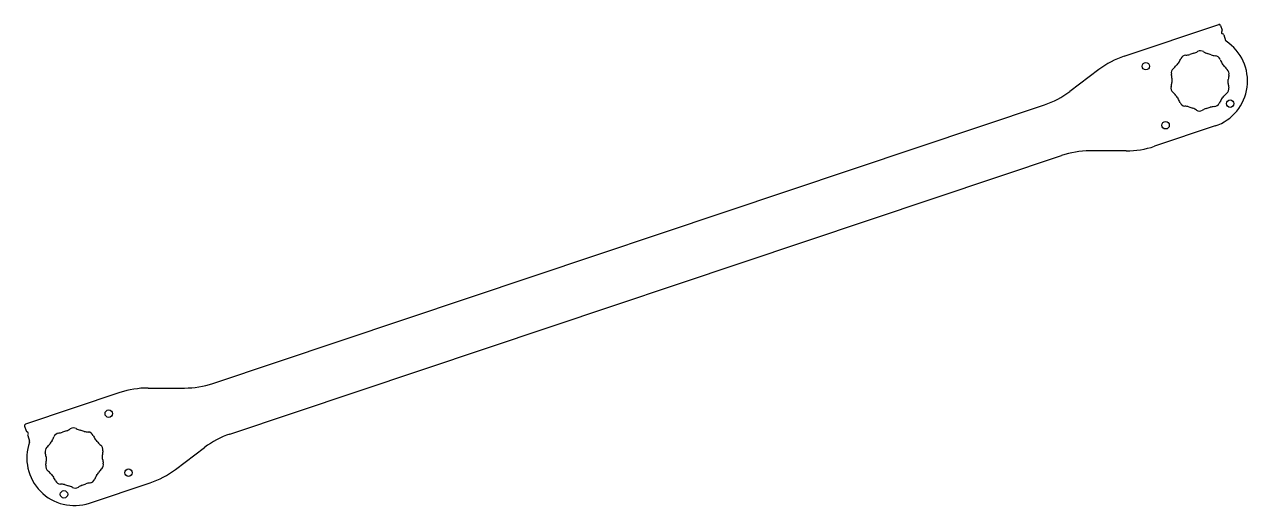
# Model space of a CAD drawing. Header units: millimetres. Extents: x -396 to 16, y -143 to 19.
import ezdxf

# ---------------------------------------------------------------- set-up
doc = ezdxf.new("R2010")
doc.units = ezdxf.units.MM

msp = doc.modelspace()

# ---------------------------------------------------------------- linework, layer by layer
at = {"color": 7, "linetype": 'Continuous', "lineweight": 25}
for p, q in [((-25.52, 8.33), (6.29, 18.98)), ((6.92, 18.66), (7.44, 17.11)), ((7.99, 15.47), (8.61, 13.61)), ((-34.06, 3.83), (-43.86, -3.56)), ((-332.62, -101.88), (-52.4, -8.05)), ((5.08, -15.17), (-15.36, -22.02)), ((-24.89, -23.57), (-37.16, -23.57)), ((-326.91, -118.95), (-46.68, -25.12)), ((-363.94, -104.98), (-395.75, -115.63)), ((-354.41, -103.43), (-342.15, -103.43)), ((-396.07, -116.27), (-395.55, -117.82)), ((-395, -119.46), (-394.38, -121.32)), ((-345.24, -130.83), (-335.44, -123.44)), ((-374.22, -142.17), (-353.78, -135.33))]:
    msp.add_line(p, q, dxfattribs=at)
for centre in [(-18.26, 4.94), (10.13, -7.66), (-11.61, -14.94), (-367.7, -112.06), (-361.04, -131.94), (-382.78, -139.22)]:
    msp.add_circle(centre, 1.25, dxfattribs=at)
for centre, radius, start, end in [((6.45, 18.5), 0.5, 18.5118, 108.5118), ((7.72, 16.29), 0.5, 138.5118, 258.5118), ((6.97, 16.96), 0.5, 318.5118, 18.5118), ((0, 0), 16, 288.5118, 56.5805), ((7.52, 15.31), 0.5, 18.5118, 78.5118), ((9.09, 13.77), 0.5, 198.5118, 236.5805), ((-16, -20.12), 30, 108.5118, 127.0236), ((-4.66, 6.68), 2, 94.8035, 155.0032), ((-5.66, 18.63), 10, 274.8035, 282.9008), ((0, 0), 9.53, 102.7009, 111.1058), ((-5.66, 18.63), 10, 290.9059, 299.0032), ((0.16, 8.14), 2, 58.8035, 119.0032), ((6.37, 18.4), 10, 238.8035, 246.9008), ((0, 0), 9.53, 66.7009, 75.1058), ((6.37, 18.4), 10, 254.9059, 263.0032), ((4.91, 6.49), 2, 22.8035, 83.0032), ((-7.69, 2.66), 2, 130.8035, 191.0032), ((-15.53, 11.75), 10, 310.8035, 318.9008), ((0, 0), 9.53, 138.7009, 147.1058), ((-15.53, 11.75), 10, 326.9059, 335.0032), ((15.97, 11.14), 10, 202.8035, 210.9008), ((0, 0), 9.53, 30.7009, 39.1058), ((15.97, 11.14), 10, 218.9059, 227.0032), ((-19.47, 0.37), 10, 2.9059, 11.0032), ((0, 0), 9.53, 174.7009, 183.1058), ((7.79, 2.37), 2, 346.8035, 47.0032), ((0, 0), 9.53, 354.7009, 3.1058), ((19.47, -0.37), 10, 166.8035, 174.9008), ((-61.92, 20.39), 30, 288.5118, 307.0236), ((-7.79, -2.37), 2, 166.8035, 227.0032), ((-19.47, 0.37), 10, 346.8035, 354.9008), ((-15.97, -11.14), 10, 38.9059, 47.0032), ((7.69, -2.66), 2, 310.8035, 11.0032), ((19.47, -0.37), 10, 182.9059, 191.0032), ((0, 0), 9.53, 210.7009, 219.1058), ((-15.97, -11.14), 10, 22.8035, 30.9008), ((-4.91, -6.49), 2, 202.8035, 263.0032), ((4.66, -6.68), 2, 274.8035, 335.0032), ((15.53, -11.75), 10, 146.9059, 155.0032), ((0, 0), 9.53, 318.7009, 327.1058), ((15.53, -11.75), 10, 130.8035, 138.9008), ((-6.37, -18.4), 10, 74.9059, 83.0032), ((0, 0), 9.53, 246.7009, 255.1058), ((-6.37, -18.4), 10, 58.8035, 66.9008), ((-0.16, -8.14), 2, 238.8035, 299.0032), ((5.66, -18.63), 10, 110.9059, 119.0032), ((0, 0), 9.53, 282.7009, 291.1058), ((5.66, -18.63), 10, 94.8035, 102.9008), ((-37.16, -53.57), 30, 90, 108.5118), ((-24.89, 6.43), 30, 270, 288.5118), ((-342.15, -73.43), 30, 270, 288.5118), ((-354.41, -133.43), 30, 90, 108.5118), ((-395.59, -116.11), 0.5, 108.5118, 198.5118), ((-395.08, -117.66), 0.5, 198.5118, 258.5118), ((-395.27, -118.64), 0.5, 318.5118, 78.5118), ((-394.53, -119.3), 0.5, 138.5118, 198.5118), ((-384.33, -120.6), 2, 98.0204, 158.2201), ((-386, -108.71), 10, 278.0204, 286.1177), ((-379.3, -127), 9.53, 105.9178, 114.3227), ((-386, -108.71), 10, 294.1228, 302.2201), ((-379.6, -118.87), 2, 62.0204, 122.2201), ((-373.97, -108.27), 10, 242.0204, 250.1177), ((-379.3, -127), 9.53, 69.9178, 78.3227), ((-373.97, -108.27), 10, 258.1228, 266.2201), ((-374.77, -120.24), 2, 26.0204, 86.2201), ((-363.98, -114.98), 10, 206.0204, 214.1177), ((-317.38, -147.39), 30, 108.5118, 127.0236), ((-379.3, -127), 16, 160.4431, 288.5118), ((-394.85, -121.48), 0.5, 340.4431, 18.5118), ((-387.13, -124.77), 2, 134.0204, 194.2201), ((-395.47, -116.14), 10, 314.0204, 322.1177), ((-379.3, -127), 9.53, 141.9178, 150.3227), ((-395.47, -116.14), 10, 330.1228, 338.2201), ((-379.3, -127), 9.53, 33.9178, 42.3227), ((-363.98, -114.98), 10, 222.1228, 230.2201), ((-371.66, -124.2), 2, 350.0204, 50.2201), ((-398.76, -127.72), 10, 6.1228, 14.2201), ((-379.3, -127), 9.53, 177.9178, 186.3227), ((-359.84, -126.28), 10, 170.0204, 178.1177), ((-379.3, -127), 9.53, 357.9178, 6.3227), ((-359.84, -126.28), 10, 186.1228, 194.2201), ((-386.95, -129.8), 2, 170.0204, 230.2201), ((-398.76, -127.72), 10, 350.0204, 358.1177), ((-394.62, -139.02), 10, 42.1228, 50.2201), ((-379.3, -127), 9.53, 321.9178, 330.3227), ((-363.13, -137.86), 10, 134.0204, 142.1177), ((-371.47, -129.23), 2, 314.0204, 14.2201), ((-363.3, -106.88), 30, 288.5118, 307.0236), ((-379.3, -127), 9.53, 213.9178, 222.3227), ((-394.62, -139.02), 10, 26.0204, 34.1177), ((-383.84, -133.76), 2, 206.0204, 266.2201), ((-384.63, -145.73), 10, 78.1228, 86.2201), ((-379.3, -127), 9.53, 249.9178, 258.3227), ((-379.3, -127), 9.53, 285.9178, 294.3227), ((-372.6, -145.29), 10, 98.0204, 106.1177), ((-374.28, -133.4), 2, 278.0204, 338.2201), ((-363.13, -137.86), 10, 150.1228, 158.2201), ((-384.63, -145.73), 10, 62.0204, 70.1177), ((-379, -135.13), 2, 242.0204, 302.2201), ((-372.6, -145.29), 10, 114.1228, 122.2201)]:
    msp.add_arc(centre, radius, start, end, dxfattribs=at)

doc.saveas('drawing.dxf')
